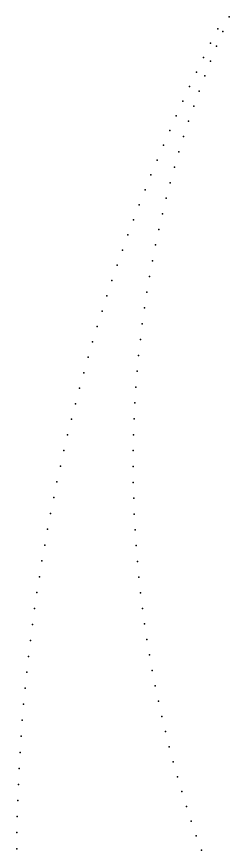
# Model space of a CAD drawing. Header units: metres. Extents: x -98 to 49, y -90 to 91.
# Drawn here: x -98.41 to -87.07, y 0.77 to 45.33 of the extents above; entities that cross this region are included whole.
import ezdxf

# ---------------------------------------------------------------- set-up
doc = ezdxf.new("R2010")
doc.units = ezdxf.units.M

msp = doc.modelspace()

# ---------------------------------------------------------------- linework, layer by layer
for p in [(-87.069, 45.325), (-87.683, 44.677), (-87.414, 44.54), (-88.07, 43.91), (-87.748, 43.75), (-88.45, 43.14), (-88.071, 42.955), (-88.823, 42.366), (-88.381, 42.156), (-89.189, 41.59), (-88.68, 41.352), (-89.549, 40.81), (-88.967, 40.545), (-89.901, 40.027), (-89.242, 39.733), (-90.247, 39.241), (-89.505, 38.918), (-90.586, 38.452), (-89.756, 38.099), (-90.918, 37.66), (-89.995, 37.277), (-91.244, 36.865), (-90.222, 36.452), (-91.562, 36.067), (-91.873, 35.267), (-90.436, 35.624), (-90.638, 34.793), (-92.177, 34.464), (-90.828, 33.959), (-92.475, 33.658), (-91.006, 33.123), (-92.765, 32.85), (-91.171, 32.285), (-93.048, 32.039), (-93.324, 31.226), (-91.324, 31.445), (-93.593, 30.41), (-91.465, 30.604), (-93.855, 29.592), (-91.593, 29.76), (-94.109, 28.772), (-91.709, 28.916), (-91.812, 28.07), (-94.357, 27.95), (-91.903, 27.223), (-94.597, 27.125), (-94.83, 26.299), (-91.982, 26.375), (-95.056, 25.47), (-92.048, 25.527), (-95.275, 24.64), (-92.102, 24.679), (-95.486, 23.807), (-92.144, 23.83), (-95.69, 22.973), (-92.173, 22.981), (-95.887, 22.137), (-92.19, 22.133), (-96.077, 21.3), (-92.195, 21.285), (-96.259, 20.46), (-92.187, 20.437), (-96.434, 19.62), (-92.168, 19.591), (-96.601, 18.777), (-92.136, 18.745), (-96.762, 17.934), (-92.093, 17.901), (-96.914, 17.089), (-92.037, 17.058), (-97.06, 16.242), (-91.97, 16.217), (-97.198, 15.395), (-91.891, 15.377), (-97.328, 14.546), (-91.8, 14.54), (-97.452, 13.696), (-91.698, 13.704), (-97.568, 12.845), (-91.583, 12.871), (-91.458, 12.041), (-97.676, 11.993), (-97.777, 11.14), (-91.321, 11.213), (-97.87, 10.287), (-91.173, 10.388), (-97.956, 9.432), (-91.013, 9.566), (-98.035, 8.577), (-90.843, 8.747), (-98.106, 7.721), (-90.662, 7.932), (-98.17, 6.865), (-90.47, 7.12), (-90.267, 6.312), (-98.226, 6.008), (-90.053, 5.508), (-98.275, 5.15), (-89.829, 4.708), (-98.316, 4.293), (-89.595, 3.912), (-98.349, 3.434), (-89.351, 3.12), (-98.376, 2.576), (-89.097, 2.333), (-98.394, 1.717), (-88.832, 1.551), (-98.406, 0.859), (-88.559, 0.773)]:
    msp.add_point(p)

doc.saveas('drawing.dxf')
